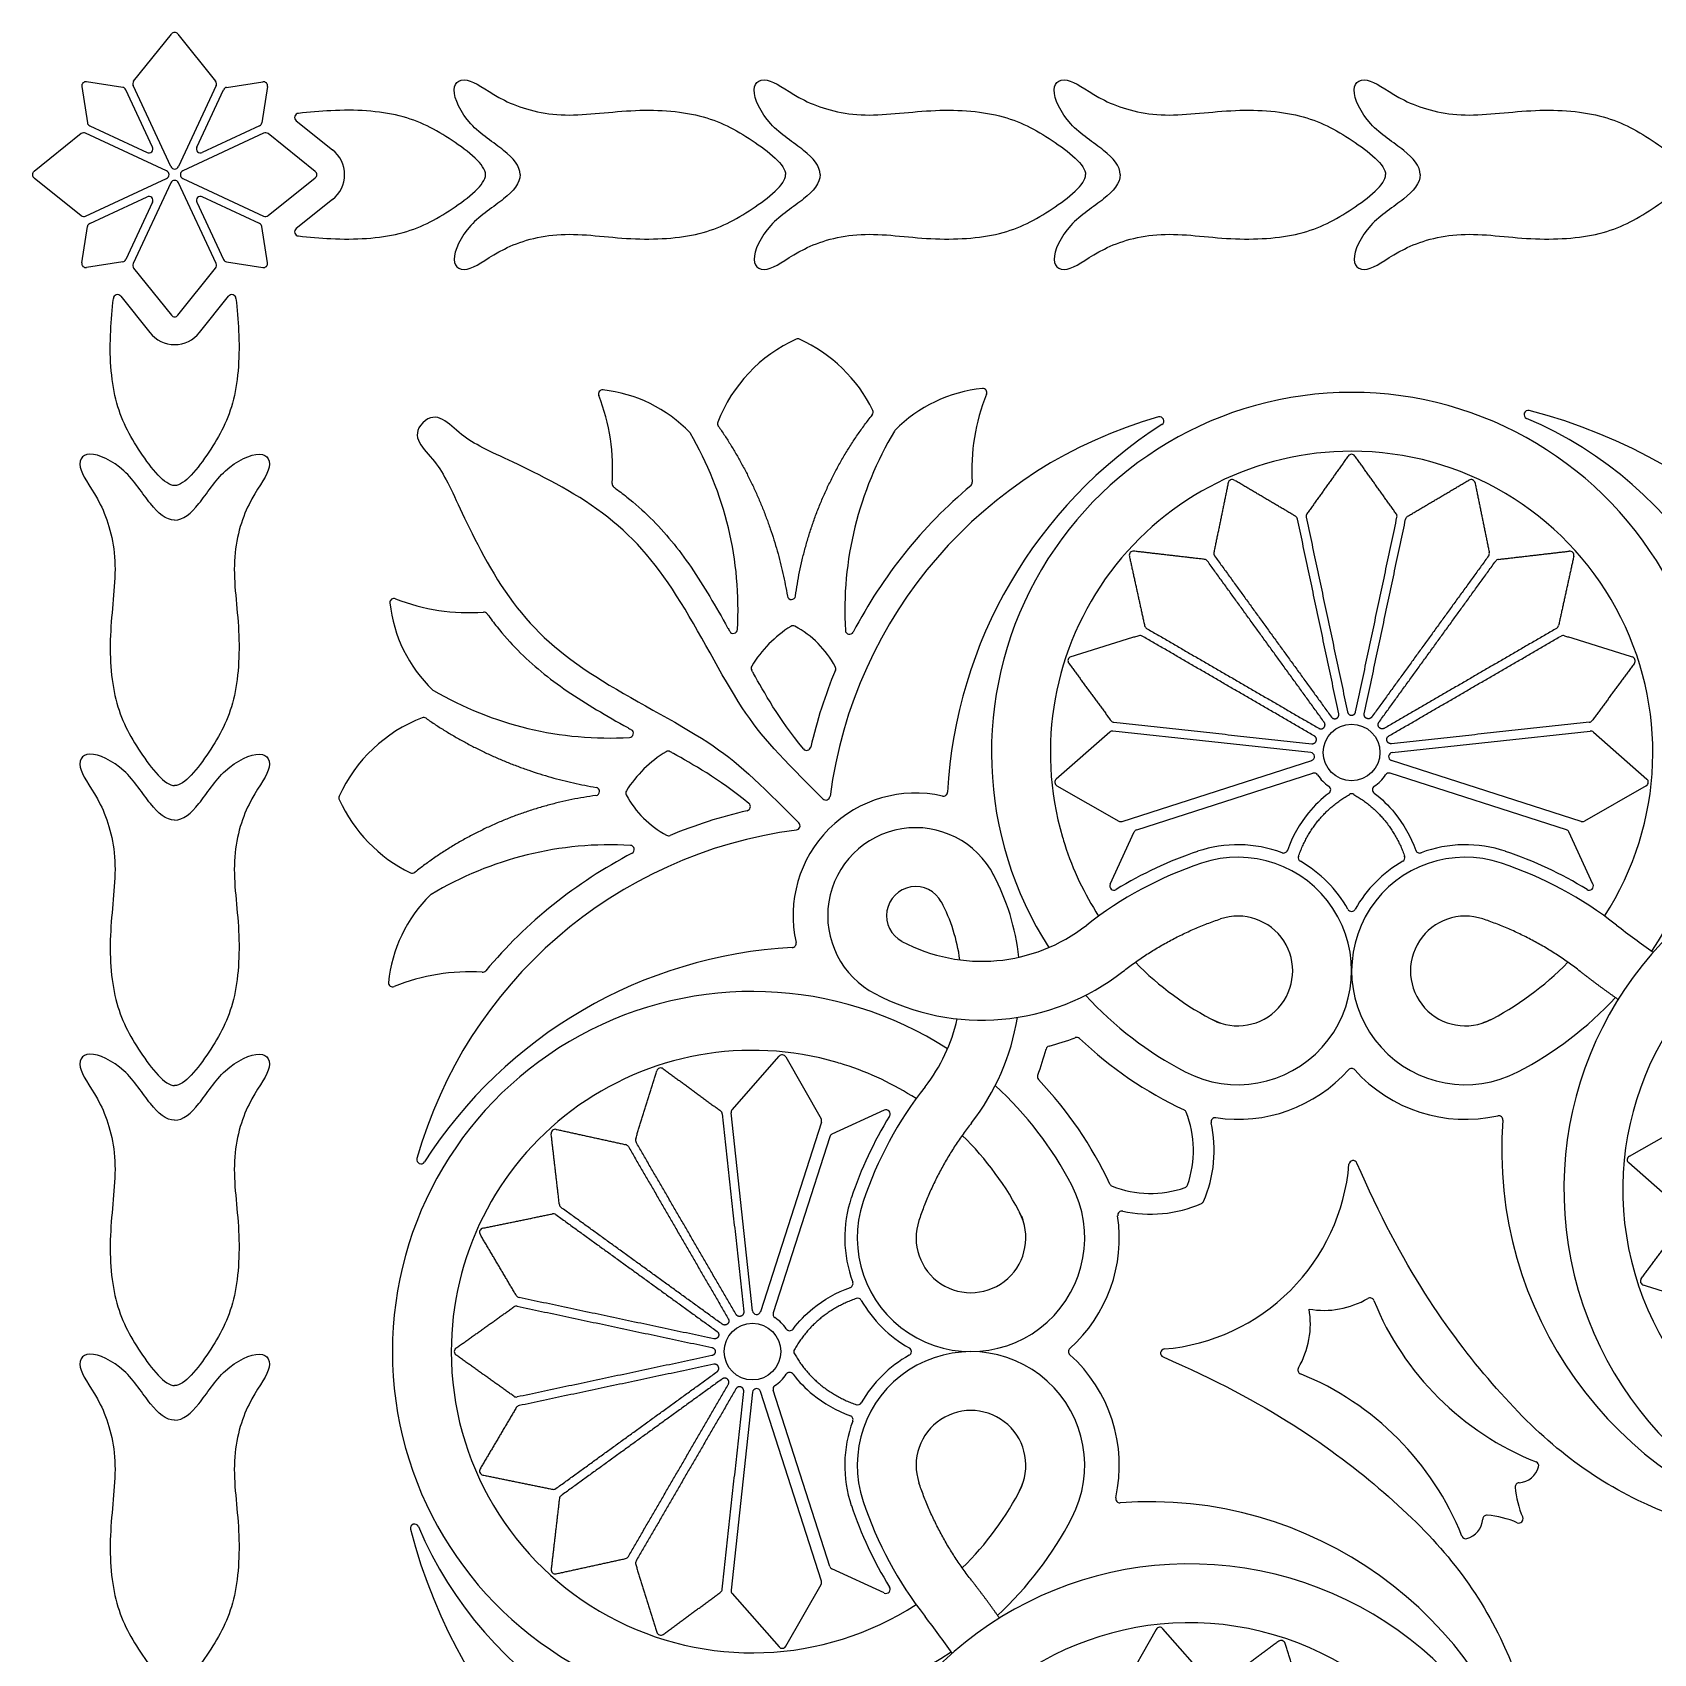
# Model space of a CAD drawing. Header units: millimetres. Extents: x -100 to 100, y -100 to 100.
# Drawn here: x -100 to -72.52, y 72.52 to 100 of the extents above; entities that cross this region are included whole.
import ezdxf

# ---------------------------------------------------------------- set-up
doc = ezdxf.new("R2010")
doc.units = ezdxf.units.MM
doc.header["$MEASUREMENT"] = 0
doc.layers.add('Layer 03', color=5, linetype='Continuous')

msp = doc.modelspace()

# ---------------------------------------------------------------- linework, layer by layer
at = {"layer": 'Layer 03'}
for p, q in [((-97.963, 98.057), (-98.416, 99.028)), ((-97.215, 98.057), (-96.761, 99.028)), ((-99.028, 98.416), (-98.057, 97.963)), ((-96.149, 98.416), (-97.121, 97.963)), ((-95.528, 98.503), (-94.911, 98.011)), ((-96.08, 98.292), (-97.452, 97.653)), ((-95.204, 97.644), (-96.006, 98.284)), ((-97.452, 97.525), (-96.08, 96.885)), ((-96.006, 96.894), (-95.204, 97.534)), ((-99.028, 96.761), (-98.057, 97.215)), ((-97.963, 97.121), (-98.416, 96.149)), ((-97.215, 97.121), (-96.761, 96.149)), ((-96.149, 96.761), (-97.121, 97.215)), ((-94.911, 97.167), (-95.528, 96.674)), ((-98.503, 95.528), (-98.011, 94.911)), ((-97.167, 94.911), (-96.674, 95.528)), ((-85.783, 93.491), (-85.761, 93.519)), ((-81.737, 88.139), (-82.643, 87.343)), ((-78.327, 87.792), (-81.683, 88.156)), ((-76.946, 87.792), (-73.59, 88.156)), ((-73.536, 88.139), (-72.63, 87.343)), ((-81.527, 86.625), (-78.313, 87.655)), ((-81.278, 86.483), (-78.293, 87.44)), ((-73.994, 86.483), (-76.98, 87.44)), ((-73.745, 86.625), (-76.96, 87.655)), ((-82.631, 87.229), (-81.584, 86.631)), ((-72.642, 87.229), (-73.689, 86.631)), ((-81.729, 85.56), (-81.321, 86.446)), ((-73.544, 85.56), (-73.952, 86.446)), ((-93.491, 85.783), (-93.519, 85.761)), ((-88.139, 81.737), (-87.343, 82.643)), ((-87.229, 82.631), (-86.631, 81.584)), ((-87.792, 78.327), (-88.156, 81.683)), ((-85.56, 81.729), (-86.446, 81.321)), ((-86.625, 81.527), (-87.655, 78.313)), ((-72.927, 80.948), (-71.879, 81.546)), ((-86.483, 81.278), (-87.44, 78.293)), ((-72.032, 80.039), (-72.938, 80.834)), ((-86.625, 73.745), (-87.655, 76.96)), ((-86.483, 73.994), (-87.44, 76.98)), ((-87.792, 76.946), (-88.156, 73.59)), ((-85.56, 73.544), (-86.446, 73.952)), ((-87.229, 72.642), (-86.631, 73.689)), ((-88.139, 73.536), (-87.343, 72.63)), ((-80.948, 72.927), (-81.546, 71.879)), ((-80.039, 72.032), (-80.834, 72.938))]:
    msp.add_line(p, q, dxfattribs=at)
for points in [[(-98.284, 99.172), (-97.644, 99.973)], [(-97.534, 99.973), (-96.894, 99.172)], [(-99.163, 99.082), (-99.068, 98.469)], [(-98.469, 99.068), (-99.082, 99.163)], [(-97.653, 97.726), (-98.292, 99.098)], [(-96.885, 99.098), (-97.525, 97.726)], [(-96.708, 99.068), (-96.095, 99.163)], [(-96.015, 99.082), (-96.109, 98.469)], [(-99.172, 98.284), (-99.973, 97.644)], [(-97.726, 97.653), (-99.098, 98.292)], [(-99.973, 97.534), (-99.172, 96.894)], [(-99.098, 96.885), (-97.726, 97.525)], [(-97.653, 97.452), (-98.292, 96.08)], [(-96.885, 96.08), (-97.525, 97.452)], [(-99.163, 96.095), (-99.068, 96.708)], [(-96.015, 96.095), (-96.109, 96.708)], [(-98.469, 96.109), (-99.082, 96.015)], [(-98.284, 96.006), (-97.644, 95.204)], [(-97.534, 95.204), (-96.894, 96.006)], [(-96.708, 96.109), (-96.095, 96.015)]]:
    msp.add_lwpolyline(points, dxfattribs=at)
for centre in [(-77.636, 87.793), (-87.793, 77.636)]:
    msp.add_circle(centre, 0.48, dxfattribs=at)
for centre, radius, start, end in [((-97.589, 99.93), 0.0704, 38.5846, 141.4154), ((-99.093, 99.093), 0.0704, 81.2435, 188.7565), ((-98.48, 98.999), 0.0704, 25, 81.2435), ((-98.229, 99.128), 0.0704, 141.4154, 205), ((-96.949, 99.128), 0.0704, 335, 38.5846), ((-96.697, 98.999), 0.0704, 98.7565, 155), ((-96.084, 99.093), 0.0704, 351.2435, 98.7565), ((-98.999, 98.48), 0.0704, 188.7565, 245), ((-96.179, 98.48), 0.0704, 295, 351.2435), ((-95.484, 98.558), 0.0704, 95.1175, 231.4154), ((-99.128, 98.229), 0.0704, 65, 128.5846), ((-96.05, 98.229), 0.0704, 51.4154, 115), ((-98.027, 98.027), 0.0704, 245, 25), ((-97.151, 98.027), 0.0704, 155, 295), ((-95.248, 97.589), 0.54, 308.5846, 51.4154), ((-99.93, 97.589), 0.0704, 128.5846, 231.4154), ((-97.755, 97.589), 0.0704, 295, 65), ((-97.589, 97.755), 0.0704, 205, 335), ((-97.422, 97.589), 0.0704, 115, 245), ((-95.248, 97.589), 0.0704, 308.5846, 51.4154), ((-97.589, 97.422), 0.0704, 25, 155), ((-98.027, 97.151), 0.0704, 335, 115), ((-97.151, 97.151), 0.0704, 65, 205), ((-99.128, 96.949), 0.0704, 231.4154, 295), ((-98.999, 96.697), 0.0704, 115, 171.2435), ((-96.179, 96.697), 0.0704, 8.7565, 65), ((-96.05, 96.949), 0.0704, 245, 308.5846), ((-95.484, 96.619), 0.0704, 128.5846, 264.8825), ((-99.093, 96.084), 0.0704, 171.2435, 278.7565), ((-98.48, 96.179), 0.0704, 278.7565, 335), ((-98.229, 96.05), 0.0704, 155, 218.5846), ((-96.949, 96.05), 0.0704, 321.4154, 25), ((-96.697, 96.179), 0.0704, 205, 261.2435), ((-96.084, 96.084), 0.0704, 261.2435, 8.7565), ((-98.558, 95.484), 0.0704, 38.5846, 174.8825), ((-96.619, 95.484), 0.0704, 5.1175, 141.4154), ((-97.589, 95.248), 0.0704, 218.5846, 321.4154), ((-97.589, 95.248), 0.54, 218.5846, 321.4154), ((-86.003, 92.478), 2.547, 114.3398, 158.9793), ((-87.023, 94.735), 0.0704, 65.6602, 114.3398), ((-88.044, 92.478), 2.547, 25.9497, 65.6602), ((-90.334, 93.869), 0.0704, 84.0104, 201.4988), ((-93.562, 92.598), 3.399, 355.8831, 21.4988), ((-90.575, 91.579), 2.373, 43.5863, 84.0104), ((-83.675, 91.599), 2.373, 95.329, 135.753), ((-80.676, 92.583), 3.399, 157.8405, 183.5254), ((-83.889, 93.892), 0.0704, 337.8405, 95.329), ((-77.636, 87.793), 6.105, 90, 212.7918), ((-77.636, 87.793), 6.105, 326.5062, 90), ((-78.82, 86.044), 7.724, 105.6799, 172.5311), ((-85.817, 93.562), 0.0704, 322.0623, 25.9497), ((-80.889, 93.413), 0.0704, 302.6388, 105.6799), ((-74.642, 93.522), 0.0704, 75.5405, 247.0985), ((-77.268, 87.307), 6.675, 355.1109, 67.0985), ((-76.925, 84.671), 9.211, 14.3254, 75.5405), ((-88.907, 93.167), 0.0704, 30.3205, 43.5863), ((-93.948, 90.219), 5.91, 356.692, 30.3205), ((-88.314, 93.367), 0.0704, 158.9793, 214.7986), ((-80.318, 90.199), 5.91, 149.0189, 183.2764), ((-85.324, 93.206), 0.0704, 135.753, 149.0189), ((-76.581, 86.686), 7.918, 122.6388, 176.8632), ((-77.636, 87.793), 5.107, 90, 196.2998), ((-77.636, 87.793), 5.107, 327.1032, 90), ((-77.636, 92.778), 0.0704, 35.4977, 144.5023), ((-90.102, 92.349), 0.0704, 175.8831, 234.4607), ((-84.139, 92.37), 0.0704, 310.0539, 3.5254), ((-79.66, 92.349), 0.0704, 59.4455, 168.4501), ((-75.613, 92.349), 0.0704, 11.5499, 120.5545), ((-78.82, 86.044), 8.194, 130.0539, 152.4549), ((-78.622, 91.736), 0.0704, 11.9663, 59.4455), ((-78.337, 91.797), 0.0704, 144.5023, 191.9739), ((-76.936, 91.797), 0.0704, 348.0261, 35.4977), ((-76.651, 91.736), 0.0704, 120.5545, 168.0261), ((-81.335, 91.136), 0.0704, 83.3932, 192.3979), ((-80.137, 90.997), 0.0704, 35.9217, 83.3932), ((-79.902, 91.168), 0.0704, 168.4501, 215.9217), ((-75.371, 91.168), 0.0704, 324.0783, 11.5499), ((-75.136, 90.997), 0.0704, 96.6068, 144.0783), ((-73.938, 91.136), 0.0704, 347.6021, 96.6068), ((-87.132, 90.455), 0.0704, 189.4559, 352.3625), ((-93.869, 90.334), 0.0704, 68.5012, 185.9896), ((-91.579, 90.575), 2.373, 185.9896, 226.4137), ((-92.598, 93.562), 3.399, 248.5012, 274.1169), ((-92.349, 90.102), 0.0704, 35.5393, 94.1169), ((-88.118, 89.882), 0.0704, 209.3001, 356.692), ((-86.025, 88.172), 2.085, 122.4627, 148.6296), ((-87.106, 89.872), 0.0704, 61.7249, 122.4627), ((-87.866, 88.459), 1.674, 28.1674, 61.7249), ((-81.076, 89.958), 0.0704, 192.3979, 239.8694), ((-74.197, 89.958), 0.0704, 300.1306, 347.6021), ((-86.148, 89.866), 0.0704, 183.2764, 332.4549), ((-81.222, 89.706), 0.0704, 59.8694, 107.341), ((-74.05, 89.706), 0.0704, 72.659, 120.1306), ((-82.374, 89.347), 0.0704, 107.341, 216.3456), ((-72.899, 89.347), 0.0704, 323.6544, 72.659), ((-87.745, 89.221), 0.0704, 148.6296, 209.8822), ((-78.82, 86.044), 8.194, 157.4274, 167.036), ((-86.452, 89.216), 0.0704, 337.4274, 28.1674), ((-93.167, 88.907), 0.0704, 226.4137, 239.6795), ((-90.219, 93.948), 5.91, 239.6795, 273.308), ((-92.478, 86.003), 2.547, 111.0207, 155.6602), ((-93.367, 88.314), 0.0704, 55.2014, 111.0207), ((-81.659, 88.375), 0.0704, 216.3456, 263.8172), ((-73.614, 88.375), 0.0704, 276.1828, 323.6544), ((-89.882, 88.118), 0.0704, 273.308, 60.6999), ((-81.69, 88.086), 0.0704, 83.8172, 131.2888), ((-73.583, 88.086), 0.0704, 48.7112, 96.1828), ((-88.172, 86.025), 2.085, 121.3704, 147.5373), ((-89.221, 87.745), 0.0704, 60.1178, 121.3704), ((-86.874, 87.898), 0.0704, 219.4262, 347.036), ((-78.335, 87.722), 0.0704, 287.765, 83.8172), ((-76.938, 87.722), 0.0704, 96.1828, 252.235), ((-78.271, 87.373), 0.0704, 33.5099, 107.765), ((-77.636, 87.793), 0.691, 213.5099, 236.113), ((-77.636, 87.793), 0.691, 303.887, 326.4901), ((-77.002, 87.373), 0.0704, 72.235, 146.4901), ((-90.455, 87.132), 0.0704, 277.6375, 80.5441), ((-89.872, 87.106), 0.0704, 147.5373, 208.2751), ((-82.596, 87.29), 0.0704, 131.2888, 240.2934), ((-78.061, 87.161), 0.0704, 307.3775, 56.113), ((-77.212, 87.161), 0.0704, 123.887, 232.6225), ((-72.676, 87.29), 0.0704, 299.7066, 48.7112), ((-94.735, 87.023), 0.0704, 155.6602, 204.3398), ((-92.478, 88.044), 2.547, 204.3398, 244.0503), ((-88.459, 87.866), 1.674, 208.2751, 241.8326), ((-87.898, 86.874), 0.0704, 282.964, 50.5738), ((-86.549, 87.057), 0.0704, 225.0157, 352.5311), ((-85.027, 85.027), 2.078, 77.3721, 135), ((-84.557, 87.123), 0.0704, 257.3721, 356.8632), ((-77.636, 87.021), 0.0704, 60.0428, 119.9572), ((-86.044, 78.82), 8.194, 102.964, 112.5726), ((-87.057, 86.549), 0.0704, 277.4689, 44.9843), ((-81.549, 86.692), 0.0704, 240.2934, 287.765), ((-73.724, 86.692), 0.0704, 252.235, 299.7066), ((-86.044, 78.82), 7.724, 97.4689, 164.3201), ((-89.216, 86.452), 0.0704, 241.8326, 292.5726), ((-85.027, 85.027), 2.078, 135, 192.6279), ((-85.027, 85.027), 1.491, 27.1607, 242.8393), ((-77.636, 87.793), 5.107, 196.2998, 197.765), ((-81.257, 86.416), 0.0704, 107.765, 155.2366), ((-74.016, 86.416), 0.0704, 24.7634, 72.235), ((-90.199, 80.318), 5.91, 86.7236, 120.9811), ((-86.044, 78.82), 8.194, 117.5451, 139.9461), ((-89.866, 86.148), 0.0704, 297.5451, 86.7236), ((-77.636, 87.793), 5.107, 197.765, 212.8968), ((-78.097, 79.721), 6.747, 108.5717, 121.5567), ((-79.565, 84.089), 2.14, 69.4855, 108.5717), ((-78.79, 86.159), 0.0704, 249.4855, 339.7509), ((-78.47, 86.009), 0.0704, 160.5333, 240.307), ((-76.803, 86.009), 0.0704, 299.693, 19.4667), ((-76.483, 86.159), 0.0704, 200.2491, 290.5145), ((-75.708, 84.089), 2.14, 71.4283, 110.5145), ((-77.176, 79.721), 6.747, 58.4433, 71.4283), ((-93.562, 85.817), 0.0704, 244.0503, 307.9377), ((-78.097, 79.721), 6.536, 108.5717, 128.0721), ((-79.565, 84.089), 1.928, 242.5, 108.5717), ((-79.565, 84.089), 2.14, 29.2482, 60.307), ((-75.708, 84.089), 1.928, 71.4283, 297.5), ((-75.708, 84.089), 2.14, 119.693, 150.7518), ((-77.176, 79.721), 6.536, 51.9279, 71.4283), ((-67.932, 80.384), 6.105, 117.4996, 270), ((-85.027, 85.027), 0.493, 28.0401, 241.9599), ((-87.134, 83.904), 3.879, 6.1872, 28.0401), ((-81.665, 85.53), 0.0704, 155.2366, 301.5567), ((-73.607, 85.53), 0.0704, 238.4433, 24.7634), ((-91.599, 83.675), 2.373, 134.247, 174.671), ((-93.206, 85.324), 0.0704, 120.9811, 134.247), ((-87.134, 83.904), 2.881, 7.4487, 28.0401), ((-79.565, 84.089), 0.93, 242.5, 108.5717), ((-77.636, 85.168), 0.0704, 209.2482, 330.7518), ((-75.708, 84.089), 0.93, 71.4283, 297.5), ((-83.904, 87.134), 2.881, 241.9599, 308.0721), ((-65.25, 94.945), 12.802, 231.9283, 235.3877), ((-67.932, 80.384), 5.107, 117.5, 270), ((-86.686, 76.581), 7.918, 93.1368, 147.3612), ((-87.123, 84.557), 0.0704, 273.1368, 12.6279), ((-77.636, 87.793), 5.107, 224.1258, 243.3181), ((-77.636, 87.793), 5.107, 296.6819, 315.8742), ((-93.892, 83.889), 0.0704, 174.671, 292.1595), ((-92.583, 80.676), 3.399, 86.4746, 112.1595), ((-92.37, 84.139), 0.0704, 266.4746, 319.9461), ((-83.904, 87.134), 3.879, 241.9599, 308.0721), ((-87.793, 77.636), 6.105, 57.2082, 180), ((-77.636, 87.793), 6.105, 222.3914, 242.5), ((-77.636, 87.793), 6.105, 297.5, 317.1136), ((-87.134, 83.904), 2.881, 321.9279, 347.4448), ((-87.134, 83.904), 3.879, 321.9279, 351.0737), ((-87.793, 77.636), 5.107, 73.7002, 180), ((-87.134, 83.904), 4.466, 339.2364, 345.2305), ((-82.748, 82.748), 0.0704, 104.7695, 165.2305), ((-83.904, 87.134), 4.466, 284.7695, 290.7636), ((-82.296, 82.893), 0.0704, 46.4427, 110.7636), ((-77.636, 87.793), 6.692, 226.4427, 244.8998), ((-87.29, 82.596), 0.0704, 29.7066, 138.7112), ((-87.793, 77.636), 5.107, 72.235, 73.7002), ((-87.793, 77.636), 5.107, 57.1032, 72.235), ((-89.347, 82.374), 0.0704, 53.6544, 162.659), ((-82.893, 82.296), 0.0704, 159.2364, 223.5573), ((-87.793, 77.636), 6.692, 25.1002, 43.5573), ((-79.565, 84.089), 2.515, 261.449, 318.2231), ((-77.636, 82.366), 0.0704, 41.7769, 138.2231), ((-75.708, 84.089), 2.515, 221.7769, 282.6373), ((-79.721, 78.097), 6.536, 141.9279, 161.4283), ((-87.793, 77.636), 6.105, 27.5, 47.6086), ((-88.375, 81.659), 0.0704, 6.1828, 53.6544), ((-88.086, 81.69), 0.0704, 138.7112, 186.1828), ((-79.721, 78.097), 6.747, 148.4433, 161.4283), ((-85.53, 81.665), 0.0704, 328.4433, 114.7634), ((-80.505, 81.669), 0.0704, 21.1073, 64.8998), ((-82.121, 81.046), 1.803, 341.0393, 21.1073), ((-75.142, 81.565), 0.0704, 355.7091, 102.6373), ((-91.136, 81.335), 0.0704, 77.6021, 186.6068), ((-86.692, 81.549), 0.0704, 342.235, 29.7066), ((-82.121, 81.046), 2.155, 336.396, 12.6111), ((-79.949, 81.531), 0.0704, 81.449, 192.6111), ((-68.399, 81.059), 6.692, 175.7091, 255.5444), ((-89.958, 81.076), 0.0704, 30.1306, 77.6021), ((-89.706, 81.222), 0.0704, 162.659, 210.1306), ((-86.416, 81.257), 0.0704, 114.7634, 162.235), ((-87.793, 77.636), 5.107, 26.6819, 45.8742), ((-93.413, 80.889), 0.0704, 164.3201, 327.3612), ((-81.1, 81.1), 3.432, 315, 355.1694), ((-77.61, 80.805), 0.0704, 23.3757, 175.1694), ((-72.892, 80.887), 0.0704, 119.7066, 228.7112), ((-84.089, 79.565), 1.928, 161.4283, 27.5), ((-81.669, 80.505), 0.0704, 205.1002, 248.8927), ((-81.046, 82.121), 1.803, 248.8927, 288.9607), ((-80.483, 80.483), 0.0704, 288.9607, 341.0393), ((-90.997, 80.137), 0.0704, 186.6068, 234.0783), ((-84.089, 79.565), 2.14, 161.4283, 200.5145), ((-84.089, 79.565), 0.93, 161.4283, 27.5), ((-81.531, 79.949), 0.0704, 77.3889, 188.551), ((-81.046, 82.121), 2.155, 257.3889, 293.604), ((-80.211, 80.211), 0.0704, 293.604, 336.396), ((-92.349, 79.66), 0.0704, 101.5499, 210.5545), ((-91.168, 79.902), 0.0704, 54.0783, 101.5499), ((-84.089, 79.565), 2.515, 311.7769, 8.551), ((-86.159, 78.79), 0.0704, 290.2491, 20.5145), ((-81.1, 81.1), 3.432, 274.8306, 315), ((-72.669, 78.831), 0.0704, 143.6544, 252.659), ((-91.797, 78.337), 0.0704, 78.0261, 125.4977), ((-91.736, 78.622), 0.0704, 210.5545, 258.0337), ((-86.009, 78.47), 0.0704, 29.693, 109.4667), ((-84.089, 79.565), 2.14, 209.693, 240.7518), ((-79.793, 78.104), 1.458, 329.3996, 10.0046), ((-78.104, 79.793), 1.458, 259.9954, 300.6004), ((-77.325, 78.477), 0.0704, 22.0245, 120.6004), ((-72.682, 80.355), 4.938, 202.0245, 248.3036), ((-87.722, 78.335), 0.0704, 186.1828, 342.235), ((-87.373, 78.271), 0.0704, 162.235, 236.4901), ((-87.793, 77.636), 0.691, 33.887, 56.4901), ((-87.161, 78.061), 0.0704, 213.887, 322.6225), ((-87.793, 77.636), 6.105, 180, 303.4938), ((-87.793, 77.636), 5.107, 180, 302.8968), ((-92.778, 77.636), 0.0704, 125.4977, 234.5023), ((-87.021, 77.636), 0.0704, 150.0428, 209.9572), ((-84.089, 75.708), 1.928, 332.5, 198.5717), ((-84.089, 75.708), 2.14, 119.2482, 150.307), ((-85.168, 77.636), 0.0704, 299.2482, 60.7518), ((-82.366, 77.636), 0.0704, 131.7769, 228.2231), ((-84.089, 75.708), 2.515, 347.3627, 48.2231), ((-80.805, 77.61), 0.0704, 94.8306, 246.6243), ((-87.793, 77.636), 0.691, 303.5099, 326.113), ((-87.161, 77.212), 0.0704, 37.3775, 146.113), ((-78.477, 77.325), 0.0704, 149.3996, 247.9755), ((-80.355, 72.682), 4.938, 21.6964, 67.9755), ((-87.722, 76.938), 0.0704, 17.765, 173.8172), ((-87.373, 77.002), 0.0704, 123.5099, 197.765), ((-91.797, 76.936), 0.0704, 234.5023, 281.9739), ((-91.736, 76.651), 0.0704, 101.9739, 149.4455), ((-86.009, 76.803), 0.0704, 250.5333, 330.307), ((-84.089, 75.708), 2.14, 159.4855, 198.5717), ((-86.159, 76.483), 0.0704, 339.4855, 69.7509), ((-84.089, 75.708), 0.93, 332.5, 198.5717), ((-92.349, 75.613), 0.0704, 149.4455, 258.4501), ((-74.815, 75.772), 0.36, 273.0546, 345.8961), ((-74.534, 75.701), 0.0704, 345.8961, 68.3036), ((-91.168, 75.371), 0.0704, 258.4501, 305.9217), ((-87.793, 77.636), 5.107, 314.1258, 333.3181), ((-74.792, 75.342), 0.0704, 93.0546, 184.8582), ((-73.223, 75.475), 1.645, 184.8582, 203.1887), ((-90.997, 75.136), 0.0704, 125.9217, 173.3932), ((-79.721, 77.176), 6.536, 198.5717, 218.0721), ((-81.565, 75.142), 0.0704, 167.3627, 274.2909), ((-81.059, 68.399), 6.692, 14.4556, 94.2909), ((-79.721, 77.176), 6.747, 198.5717, 211.5567), ((-87.793, 77.636), 6.105, 312.8864, 332.5), ((-75.772, 74.815), 0.36, 284.1039, 356.9454), ((-75.342, 74.792), 0.0704, 85.1418, 176.9454), ((-75.475, 73.223), 1.645, 66.8113, 85.1418), ((-74.8, 74.8), 0.0704, 246.8113, 23.1887), ((-93.522, 74.642), 0.0704, 22.9015, 194.4595), ((-84.671, 76.925), 9.211, 194.4595, 255.6746), ((-87.307, 77.268), 6.675, 202.9015, 274.8891), ((-75.701, 74.534), 0.0704, 201.6964, 284.1039), ((-91.136, 73.938), 0.0704, 173.3932, 282.3979), ((-89.958, 74.197), 0.0704, 282.3979, 329.8694), ((-89.706, 74.05), 0.0704, 149.8694, 197.341), ((-86.416, 74.016), 0.0704, 197.765, 245.2366), ((-80.384, 67.932), 6.105, 0, 152.5004), ((-86.692, 73.724), 0.0704, 330.2934, 17.765), ((-88.375, 73.614), 0.0704, 306.3456, 353.8172), ((-88.086, 73.583), 0.0704, 173.8172, 221.2888), ((-85.53, 73.607), 0.0704, 245.2366, 31.5567), ((-94.945, 65.25), 12.802, 34.6123, 38.0717), ((-89.347, 72.899), 0.0704, 197.341, 306.3456), ((-80.384, 67.932), 5.107, 0, 152.5), ((-80.887, 72.892), 0.0704, 41.2888, 150.2934), ((-87.29, 72.676), 0.0704, 221.2888, 330.2934), ((-78.831, 72.669), 0.0704, 17.341, 126.3456)]:
    msp.add_arc(centre, radius, start, end, dxfattribs=at)
for points, degree in [([(-91.731, 97.589), (-91.731, 97.734), (-91.957, 97.998), (-92.621, 98.4), (-92.971, 99.117), (-92.604, 99.279), (-92.08, 98.825), (-91.074, 98.518), (-89.855, 98.719), (-88.626, 98.647), (-87.805, 98.208), (-87.232, 97.755), (-87.232, 97.589)], 3), ([(-86.645, 97.589), (-86.645, 97.734), (-86.871, 97.998), (-87.536, 98.4), (-87.885, 99.117), (-87.518, 99.279), (-86.994, 98.825), (-85.988, 98.518), (-84.769, 98.719), (-83.54, 98.647), (-82.719, 98.208), (-82.146, 97.755), (-82.146, 97.589)], 3), ([(-81.559, 97.589), (-81.559, 97.734), (-81.785, 97.998), (-82.45, 98.4), (-82.799, 99.117), (-82.432, 99.279), (-81.908, 98.825), (-80.902, 98.518), (-79.683, 98.719), (-78.455, 98.647), (-77.633, 98.208), (-77.06, 97.755), (-77.06, 97.589)], 3), ([(-76.473, 97.589), (-76.473, 97.734), (-76.699, 97.998), (-77.364, 98.4), (-77.713, 99.117), (-77.346, 99.279), (-76.822, 98.825), (-75.816, 98.518), (-74.597, 98.719), (-73.369, 98.647), (-72.547, 98.208), (-71.974, 97.755), (-71.974, 97.589)], 3), ([(-91.731, 97.589), (-91.731, 97.444), (-91.957, 97.179), (-92.621, 96.777), (-92.971, 96.06), (-92.604, 95.898), (-92.08, 96.353), (-91.074, 96.659), (-89.855, 96.459), (-88.626, 96.531), (-87.805, 96.969), (-87.232, 97.422), (-87.232, 97.589)], 3), ([(-86.645, 97.589), (-86.645, 97.444), (-86.871, 97.179), (-87.536, 96.777), (-87.885, 96.06), (-87.518, 95.898), (-86.994, 96.353), (-85.988, 96.659), (-84.769, 96.459), (-83.54, 96.531), (-82.719, 96.969), (-82.146, 97.422), (-82.146, 97.589)], 3), ([(-81.559, 97.589), (-81.559, 97.444), (-81.785, 97.179), (-82.45, 96.777), (-82.799, 96.06), (-82.432, 95.898), (-81.908, 96.353), (-80.902, 96.659), (-79.683, 96.459), (-78.455, 96.531), (-77.633, 96.969), (-77.06, 97.422), (-77.06, 97.589)], 3), ([(-76.473, 97.589), (-76.473, 97.444), (-76.699, 97.179), (-77.364, 96.777), (-77.713, 96.06), (-77.346, 95.898), (-76.822, 96.353), (-75.816, 96.659), (-74.597, 96.459), (-73.369, 96.531), (-72.547, 96.969), (-71.974, 97.422), (-71.974, 97.589)], 3), ([(-97.589, 91.731), (-97.734, 91.731), (-97.998, 91.957), (-98.4, 92.621), (-99.117, 92.971), (-99.279, 92.604), (-98.825, 92.08), (-98.518, 91.074), (-98.719, 89.855), (-98.647, 88.626), (-98.208, 87.805), (-97.755, 87.232), (-97.589, 87.232)], 3), ([(-97.589, 91.731), (-97.444, 91.731), (-97.179, 91.957), (-96.777, 92.621), (-96.06, 92.971), (-95.898, 92.604), (-96.353, 92.08), (-96.659, 91.074), (-96.459, 89.855), (-96.531, 88.626), (-96.969, 87.805), (-97.422, 87.232), (-97.589, 87.232)], 3), ([(-77.694, 92.819), (-78.044, 92.328), (-78.394, 91.838)], 2), ([(-76.879, 91.838), (-77.229, 92.328), (-77.579, 92.819)], 2), ([(-79.729, 92.363), (-79.85, 91.773), (-79.971, 91.182)], 2), ([(-78.586, 91.797), (-79.105, 92.103), (-79.624, 92.41)], 2), ([(-76.687, 91.797), (-76.168, 92.103), (-75.649, 92.41)], 2), ([(-75.544, 92.363), (-75.423, 91.773), (-75.302, 91.182)], 2), ([(-77.853, 88.45), (-78.203, 90.1), (-78.553, 91.751)], 2), ([(-78.406, 91.782), (-78.055, 90.131), (-77.705, 88.48)], 2), ([(-77.568, 88.48), (-77.217, 90.131), (-76.867, 91.782)], 2), ([(-77.421, 88.449), (-77.07, 90.1), (-76.72, 91.751)], 2), ([(-81.404, 91.121), (-81.275, 90.532), (-81.145, 89.943)], 2), ([(-80.129, 91.067), (-80.728, 91.136), (-81.327, 91.206)], 2), ([(-78.1, 88.305), (-79.09, 89.672), (-80.08, 91.038)], 2), ([(-79.959, 91.126), (-78.969, 89.76), (-77.979, 88.394)], 2), ([(-75.314, 91.126), (-76.304, 89.76), (-77.295, 88.393)], 2), ([(-77.173, 88.305), (-76.183, 89.672), (-75.193, 91.038)], 2), ([(-75.144, 91.067), (-74.545, 91.136), (-73.946, 91.206)], 2), ([(-73.869, 91.121), (-73.998, 90.532), (-74.128, 89.943)], 2), ([(-81.112, 89.897), (-79.652, 89.05), (-78.192, 88.203)], 2), ([(-74.161, 89.897), (-75.621, 89.05), (-77.08, 88.203)], 2), ([(-81.243, 89.773), (-81.819, 89.594), (-82.395, 89.414)], 2), ([(-78.268, 88.073), (-79.727, 88.92), (-81.187, 89.767)], 2), ([(-77.005, 88.073), (-75.545, 88.92), (-74.086, 89.767)], 2), ([(-74.029, 89.773), (-73.454, 89.594), (-72.878, 89.414)], 2), ([(-82.43, 89.305), (-82.073, 88.819), (-81.716, 88.333)], 2), ([(-72.842, 89.305), (-73.2, 88.819), (-73.557, 88.333)], 2), ([(-81.667, 88.305), (-79.989, 88.123), (-78.311, 87.942)], 2), ([(-73.606, 88.305), (-75.284, 88.123), (-76.962, 87.942)], 2), ([(-97.589, 86.645), (-97.734, 86.645), (-97.998, 86.871), (-98.4, 87.536), (-99.117, 87.885), (-99.279, 87.518), (-98.825, 86.994), (-98.518, 85.988), (-98.719, 84.769), (-98.647, 83.54), (-98.208, 82.719), (-97.755, 82.146), (-97.589, 82.146)], 3), ([(-97.589, 86.645), (-97.444, 86.645), (-97.179, 86.871), (-96.777, 87.536), (-96.06, 87.885), (-95.898, 87.518), (-96.353, 86.994), (-96.659, 85.988), (-96.459, 84.769), (-96.531, 83.54), (-96.969, 82.719), (-97.422, 82.146), (-97.589, 82.146)], 3), ([(-78.536, 86.032), (-78.292, 86.725), (-77.672, 87.082)], 2), ([(-78.018, 87.105), (-78.148, 87.006), (-78.265, 86.893), (-78.367, 86.768)], 3), ([(-77.601, 87.082), (-76.981, 86.725), (-76.736, 86.032)], 2), ([(-77.255, 87.105), (-77.125, 87.006), (-77.008, 86.893), (-76.906, 86.768)], 3), ([(-78.367, 86.768), (-78.518, 86.583), (-78.637, 86.37), (-78.724, 86.134)], 3), ([(-76.906, 86.768), (-76.755, 86.583), (-76.636, 86.37), (-76.549, 86.134)], 3), ([(-97.589, 81.559), (-97.734, 81.559), (-97.998, 81.785), (-98.4, 82.45), (-99.117, 82.799), (-99.279, 82.432), (-98.825, 81.908), (-98.518, 80.902), (-98.719, 79.683), (-98.647, 78.455), (-98.208, 77.633), (-97.755, 77.06), (-97.589, 77.06)], 3), ([(-97.589, 81.559), (-97.444, 81.559), (-97.179, 81.785), (-96.777, 82.45), (-96.06, 82.799), (-95.898, 82.432), (-96.353, 81.908), (-96.659, 80.902), (-96.459, 79.683), (-96.531, 78.455), (-96.969, 77.633), (-97.422, 77.06), (-97.589, 77.06)], 3), ([(-89.773, 81.243), (-89.594, 81.819), (-89.414, 82.395)], 2), ([(-89.305, 82.43), (-88.819, 82.073), (-88.333, 81.716)], 2), ([(-88.305, 81.667), (-88.123, 79.989), (-87.942, 78.311)], 2), ([(-91.121, 81.404), (-90.532, 81.275), (-89.943, 81.145)], 2), ([(-91.067, 80.129), (-91.136, 80.728), (-91.206, 81.327)], 2), ([(-89.897, 81.112), (-89.05, 79.652), (-88.203, 78.192)], 2), ([(-88.073, 78.268), (-88.92, 79.727), (-89.767, 81.187)], 2), ([(-88.305, 78.1), (-89.672, 79.09), (-91.038, 80.08)], 2), ([(-92.363, 79.729), (-91.773, 79.85), (-91.182, 79.971)], 2), ([(-91.126, 79.959), (-89.76, 78.969), (-88.394, 77.979)], 2), ([(-72.726, 78.872), (-72.368, 79.358), (-72.011, 79.844)], 2), ([(-91.797, 78.586), (-92.103, 79.105), (-92.41, 79.624)], 2), ([(-86.768, 78.367), (-86.583, 78.518), (-86.37, 78.637), (-86.134, 78.724)], 3), ([(-71.539, 78.404), (-72.115, 78.584), (-72.69, 78.763)], 2), ([(-92.819, 77.694), (-92.328, 78.044), (-91.838, 78.394)], 2), ([(-91.782, 78.406), (-90.131, 78.055), (-88.48, 77.705)], 2), ([(-88.45, 77.853), (-90.1, 78.203), (-91.751, 78.553)], 2), ([(-87.105, 78.018), (-87.006, 78.148), (-86.893, 78.265), (-86.768, 78.367)], 3), ([(-86.032, 78.536), (-86.725, 78.292), (-87.082, 77.672)], 2), ([(-97.589, 76.473), (-97.734, 76.473), (-97.998, 76.699), (-98.4, 77.364), (-99.117, 77.713), (-99.279, 77.346), (-98.825, 76.822), (-98.518, 75.816), (-98.719, 74.597), (-98.647, 73.369), (-98.208, 72.547), (-97.755, 71.974), (-97.589, 71.974)], 3), ([(-97.589, 76.473), (-97.444, 76.473), (-97.179, 76.699), (-96.777, 77.364), (-96.06, 77.713), (-95.898, 77.346), (-96.353, 76.822), (-96.659, 75.816), (-96.459, 74.597), (-96.531, 73.369), (-96.969, 72.547), (-97.422, 71.974), (-97.589, 71.974)], 3), ([(-91.838, 76.879), (-92.328, 77.229), (-92.819, 77.579)], 2), ([(-88.48, 77.568), (-90.131, 77.217), (-91.782, 76.867)], 2), ([(-87.082, 77.601), (-86.725, 76.981), (-86.032, 76.736)], 2), ([(-88.449, 77.421), (-90.1, 77.07), (-91.751, 76.72)], 2), ([(-91.126, 75.314), (-89.76, 76.304), (-88.393, 77.295)], 2), ([(-87.105, 77.255), (-87.006, 77.125), (-86.893, 77.008), (-86.768, 76.906)], 3), ([(-88.305, 77.173), (-89.672, 76.183), (-91.038, 75.193)], 2), ([(-89.897, 74.161), (-89.05, 75.621), (-88.203, 77.08)], 2), ([(-88.073, 77.005), (-88.92, 75.545), (-89.767, 74.086)], 2), ([(-88.305, 73.606), (-88.123, 75.284), (-87.942, 76.962)], 2), ([(-91.797, 76.687), (-92.103, 76.168), (-92.41, 75.649)], 2), ([(-86.768, 76.906), (-86.583, 76.755), (-86.37, 76.636), (-86.134, 76.549)], 3), ([(-92.363, 75.544), (-91.773, 75.423), (-91.182, 75.302)], 2), ([(-91.067, 75.144), (-91.136, 74.545), (-91.206, 73.946)], 2), ([(-91.121, 73.869), (-90.532, 73.998), (-89.943, 74.128)], 2), ([(-89.773, 74.029), (-89.594, 73.454), (-89.414, 72.878)], 2), ([(-89.305, 72.842), (-88.819, 73.2), (-88.333, 73.557)], 2), ([(-78.872, 72.726), (-79.358, 72.368), (-79.844, 72.011)], 2), ([(-78.404, 71.539), (-78.584, 72.115), (-78.763, 72.69)], 2)]:
    msp.add_open_spline(points, degree=degree, dxfattribs=at)
for points, knots in [([(-92.318, 97.589), (-92.318, 97.755), (-92.891, 98.208), (-93.712, 98.647), (-94.717, 98.705), (-95.309, 98.645), (-95.49, 98.628)], [-7.459801, -7.459801, -7.459801, -7.459801, -6.713821, -5.96784, -5.22186, -4.883497, -4.883497, -4.883497, -4.883497]), ([(-95.49, 96.549), (-95.309, 96.533), (-94.717, 96.472), (-93.712, 96.531), (-92.891, 96.969), (-92.318, 97.422), (-92.318, 97.589)], [4.883497, 4.883497, 4.883497, 4.883497, 5.22186, 5.96784, 6.713821, 7.459801, 7.459801, 7.459801, 7.459801]), ([(-97.589, 92.318), (-97.755, 92.318), (-98.208, 92.891), (-98.647, 93.712), (-98.705, 94.717), (-98.645, 95.309), (-98.628, 95.49)], [-7.459801, -7.459801, -7.459801, -7.459801, -6.713821, -5.96784, -5.22186, -4.883497, -4.883497, -4.883497, -4.883497]), ([(-96.549, 95.49), (-96.533, 95.309), (-96.472, 94.717), (-96.531, 93.712), (-96.969, 92.891), (-97.422, 92.318), (-97.589, 92.318)], [4.883497, 4.883497, 4.883497, 4.883497, 5.22186, 5.96784, 6.713821, 7.459801, 7.459801, 7.459801, 7.459801]), ([(-86.599, 87.007), (-87.313, 87.721), (-87.959, 88.366), (-89.075, 90.613), (-90.23, 91.922), (-92.029, 92.812), (-92.745, 93.109), (-93.147, 93.616), (-93.381, 93.381)], [-8.52534, -8.52534, -8.52534, -8.52534, -7.157483, -5.725987, -4.29449, -2.862993, -1.431497, 0, 0, 0, 0]), ([(-93.381, 93.381), (-93.616, 93.147), (-93.109, 92.745), (-92.812, 92.029), (-91.922, 90.23), (-90.613, 89.075), (-88.366, 87.959), (-87.721, 87.313), (-87.007, 86.599)], [0, 0, 0, 0, 1.431497, 2.862993, 4.29449, 5.725987, 7.157483, 8.52534, 8.52534, 8.52534, 8.52534]), ([(-90.143, 92.291), (-90.14, 92.289), (-90.065, 92.235), (-89.85, 92.073), (-89.518, 91.778), (-89.156, 91.378), (-88.822, 90.928), (-88.511, 90.433), (-88.302, 90.065), (-88.191, 89.867), (-88.179, 89.847)], [3.475947, 3.475947, 3.475947, 3.475947, 3.485701, 3.712534, 4.162666, 4.618113, 5.090303, 5.592597, 6.112922, 6.171847, 6.171847, 6.171847, 6.171847]), ([(-92.291, 90.143), (-92.289, 90.14), (-92.235, 90.065), (-92.073, 89.85), (-91.778, 89.518), (-91.378, 89.156), (-90.928, 88.822), (-90.433, 88.511), (-90.065, 88.302), (-89.867, 88.191), (-89.847, 88.179)], [3.475947, 3.475947, 3.475947, 3.475947, 3.485701, 3.712534, 4.162666, 4.618113, 5.090303, 5.592597, 6.112922, 6.171847, 6.171847, 6.171847, 6.171847]), ([(-86.929, 87.853), (-87.356, 88.372), (-87.609, 88.842), (-87.796, 89.169), (-87.806, 89.186)], [-8.855608, -8.855608, -8.855608, -8.855608, -7.113283, -7.017821, -7.017821, -7.017821, -7.017821]), ([(-87.853, 86.929), (-88.372, 87.356), (-88.842, 87.609), (-89.169, 87.796), (-89.186, 87.806)], [-8.855608, -8.855608, -8.855608, -8.855608, -7.113283, -7.017821, -7.017821, -7.017821, -7.017821]), ([(-70.087, 74.441), (-71.011, 74.442), (-73.113, 75.058), (-75.167, 76.778), (-76.783, 79.069), (-77.545, 80.833)], [-9.241287, -9.241287, -9.241287, -9.241287, -6.503812, -3.251906, -0.165914, -0.165914, -0.165914, -0.165914]), ([(-80.833, 77.545), (-79.069, 76.783), (-76.778, 75.167), (-75.058, 73.113), (-74.442, 71.011), (-74.441, 70.087)], [0.165914, 0.165914, 0.165914, 0.165914, 3.251906, 6.503812, 9.241287, 9.241287, 9.241287, 9.241287])]:
    msp.add_open_spline(points, degree=3, knots=knots, dxfattribs=at)
for points, weights in [([(-87.063, 90.446), (-86.835, 92.141), (-85.783, 93.491)], [0.996467199154, 0.964137199535, 1]), ([(-88.372, 93.326), (-87.465, 92.021), (-87.202, 90.444)], [0.997143894197, 0.967357699739, 0.996608525794]), ([(-93.326, 88.372), (-92.021, 87.465), (-90.444, 87.202)], [0.997143894197, 0.967357699739, 0.996608525794]), ([(-90.446, 87.063), (-92.141, 86.835), (-93.491, 85.783)], [0.996467199154, 0.964137199535, 1]), ([(-81.512, 84.081), (-80.763, 84.668), (-79.861, 84.971)], [1, 0.985555526944, 1]), ([(-73.76, 84.081), (-74.51, 84.668), (-75.412, 84.971)], [1, 0.985555526944, 1]), ([(-73.117, 83.606), (-73.446, 83.834), (-73.76, 84.081)], [0.997776199129, 0.998468414763, 1]), ([(-79.93, 83.23), (-79.895, 83.218), (-79.861, 83.207)], [0.998930088524, 0.99944361276, 1]), ([(-75.343, 83.23), (-75.377, 83.218), (-75.412, 83.207)], [0.998930088524, 0.99944361276, 1]), ([(-84.081, 81.512), (-84.668, 80.763), (-84.971, 79.861)], [1, 0.985555526944, 1]), ([(-83.23, 79.93), (-83.218, 79.895), (-83.207, 79.861)], [0.998930088524, 0.99944361276, 1]), ([(-84.081, 73.76), (-84.668, 74.51), (-84.971, 75.412)], [1, 0.985555526944, 1]), ([(-83.23, 75.343), (-83.218, 75.377), (-83.207, 75.412)], [0.998930088524, 0.99944361276, 1]), ([(-83.606, 73.117), (-83.834, 73.446), (-84.081, 73.76)], [0.997776199129, 0.998468414763, 1])]:
    msp.add_rational_spline(points, weights, degree=2, dxfattribs=at)
for points, weights, knots in [([(-78.192, 88.203), (-78.143, 88.174), (-78.105, 88.216), (-78.067, 88.259), (-78.1, 88.305)], [1, 0.777002532812, 1, 0.777002532812, 1], [3.7649943, 3.7649943, 3.7649943, 3.846703, 3.846703, 3.9284118, 3.9284118, 3.9284118]), ([(-77.979, 88.394), (-77.945, 88.348), (-77.893, 88.371), (-77.841, 88.394), (-77.853, 88.45)], [1, 0.776560308122, 1, 0.776560308122, 1], [6.4871414, 6.4871414, 6.4871414, 6.5689344, 6.5689344, 6.6507274, 6.6507274, 6.6507274]), ([(-77.705, 88.48), (-77.694, 88.424), (-77.636, 88.424), (-77.579, 88.424), (-77.568, 88.48)], [1, 0.777002531931, 1, 0.777002531931, 1], [4.039016, 4.039016, 4.039016, 4.1207247, 4.1207247, 4.2024335, 4.2024335, 4.2024335]), ([(-77.295, 88.393), (-77.328, 88.347), (-77.38, 88.37), (-77.432, 88.393), (-77.421, 88.449)], [1, 0.777002534424, 1, 0.777002534424, 1], [6.4880822, 6.4880822, 6.4880822, 6.5697909, 6.5697909, 6.6514997, 6.6514997, 6.6514997]), ([(-77.08, 88.203), (-77.13, 88.174), (-77.168, 88.216), (-77.206, 88.259), (-77.173, 88.305)], [1, 0.777002532812, 1, 0.777002532812, 1], [3.7649943, 3.7649943, 3.7649943, 3.846703, 3.846703, 3.9284118, 3.9284118, 3.9284118]), ([(-78.311, 87.942), (-78.254, 87.936), (-78.236, 87.99), (-78.218, 88.044), (-78.268, 88.073)], [1, 0.777002534164, 1, 0.777002534164, 1], [3.7649943, 3.7649943, 3.7649943, 3.846703, 3.846703, 3.9284118, 3.9284118, 3.9284118]), ([(-76.962, 87.942), (-77.019, 87.936), (-77.037, 87.99), (-77.054, 88.044), (-77.005, 88.073)], [1, 0.777002534164, 1, 0.777002534164, 1], [3.7649943, 3.7649943, 3.7649943, 3.846703, 3.846703, 3.9284118, 3.9284118, 3.9284118]), ([(-88.203, 78.192), (-88.174, 78.143), (-88.216, 78.105), (-88.259, 78.067), (-88.305, 78.1)], [1, 0.777002532812, 1, 0.777002532812, 1], [3.7649943, 3.7649943, 3.7649943, 3.846703, 3.846703, 3.9284118, 3.9284118, 3.9284118]), ([(-87.942, 78.311), (-87.936, 78.254), (-87.99, 78.236), (-88.044, 78.218), (-88.073, 78.268)], [1, 0.777002534164, 1, 0.777002534164, 1], [3.7649943, 3.7649943, 3.7649943, 3.846703, 3.846703, 3.9284118, 3.9284118, 3.9284118]), ([(-88.394, 77.979), (-88.348, 77.945), (-88.371, 77.893), (-88.394, 77.841), (-88.45, 77.853)], [1, 0.776560308122, 1, 0.776560308122, 1], [6.4871414, 6.4871414, 6.4871414, 6.5689344, 6.5689344, 6.6507274, 6.6507274, 6.6507274]), ([(-88.48, 77.705), (-88.424, 77.694), (-88.424, 77.636), (-88.424, 77.579), (-88.48, 77.568)], [1, 0.777002531931, 1, 0.777002531931, 1], [4.039016, 4.039016, 4.039016, 4.1207247, 4.1207247, 4.2024335, 4.2024335, 4.2024335]), ([(-88.393, 77.295), (-88.347, 77.328), (-88.37, 77.38), (-88.393, 77.432), (-88.449, 77.421)], [1, 0.777002534424, 1, 0.777002534424, 1], [6.4880822, 6.4880822, 6.4880822, 6.5697909, 6.5697909, 6.6514997, 6.6514997, 6.6514997]), ([(-88.203, 77.08), (-88.174, 77.13), (-88.216, 77.168), (-88.259, 77.206), (-88.305, 77.173)], [1, 0.777002532812, 1, 0.777002532812, 1], [3.7649943, 3.7649943, 3.7649943, 3.846703, 3.846703, 3.9284118, 3.9284118, 3.9284118]), ([(-87.942, 76.962), (-87.936, 77.019), (-87.99, 77.037), (-88.044, 77.054), (-88.073, 77.005)], [1, 0.777002534164, 1, 0.777002534164, 1], [3.7649943, 3.7649943, 3.7649943, 3.846703, 3.846703, 3.9284118, 3.9284118, 3.9284118])]:
    msp.add_rational_spline(points, weights, degree=2, knots=knots, dxfattribs=at)

doc.saveas('drawing.dxf')
